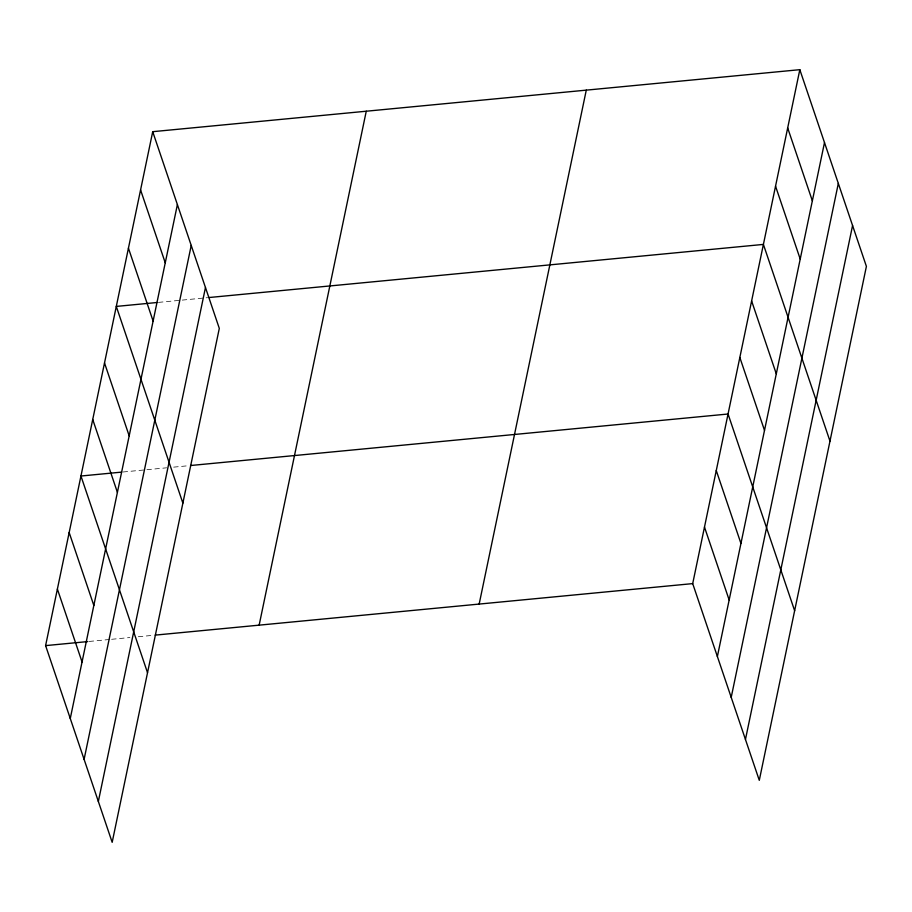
<?xml version="1.0" encoding="UTF-8"?>
<svg xmlns="http://www.w3.org/2000/svg" width="912" height="912" viewBox="0 0 912 912"><rect width="100%" height="100%" fill="white"/><g stroke="black" fill="none" stroke-linecap="round" stroke-linejoin="round"><path stroke-width="0.68" stroke-dasharray="4.56 3.42" d="M158.449 302.385L207.617 297.665M123.097 471.983L166.645 467.81M173.668 467.138L187.724 465.793M89.148 641.444L110.227 639.426M111.629 639.289L129.892 637.545M138.328 636.736L152.372 635.39"/><path stroke-width="1.37" d="M152.714 131.681L219.302 328.388L112.176 842.323L45.6 645.616L152.714 131.681L799.824 69.677L866.4 266.384L759.286 780.319L692.698 583.612L799.824 69.677M70.27 718.508L177.395 204.573M84.098 759.365L191.224 245.431M98.348 801.466L205.462 287.531M259.145 625.153L366.259 111.218M479.165 604.075L586.279 90.14M717.379 656.515L824.494 142.58M731.207 697.372L838.322 183.437M745.457 739.461L852.572 225.526M157.035 302.51L116.291 306.421L182.879 503.116M209.019 297.529L763.401 244.416L829.977 441.123M121.695 472.108L80.951 476.018L147.527 672.725M190.528 465.519L728.05 414.014L794.637 610.721M45.6 645.616L87.746 641.581M155.177 635.117L692.698 583.612M787.683 127.931L812.353 200.822M775.542 186.173L800.212 259.065M751.613 300.949L776.294 373.852M739.837 357.481L764.507 430.384M716.273 470.546L740.943 543.449M704.486 527.079L729.155 599.982M140.573 189.924L165.254 262.816M128.432 248.167L153.113 321.07M104.515 362.953L129.185 435.845M92.728 419.486L117.409 492.377M69.164 532.551L93.833 605.443M57.388 589.084L82.057 661.975"/></g></svg>
